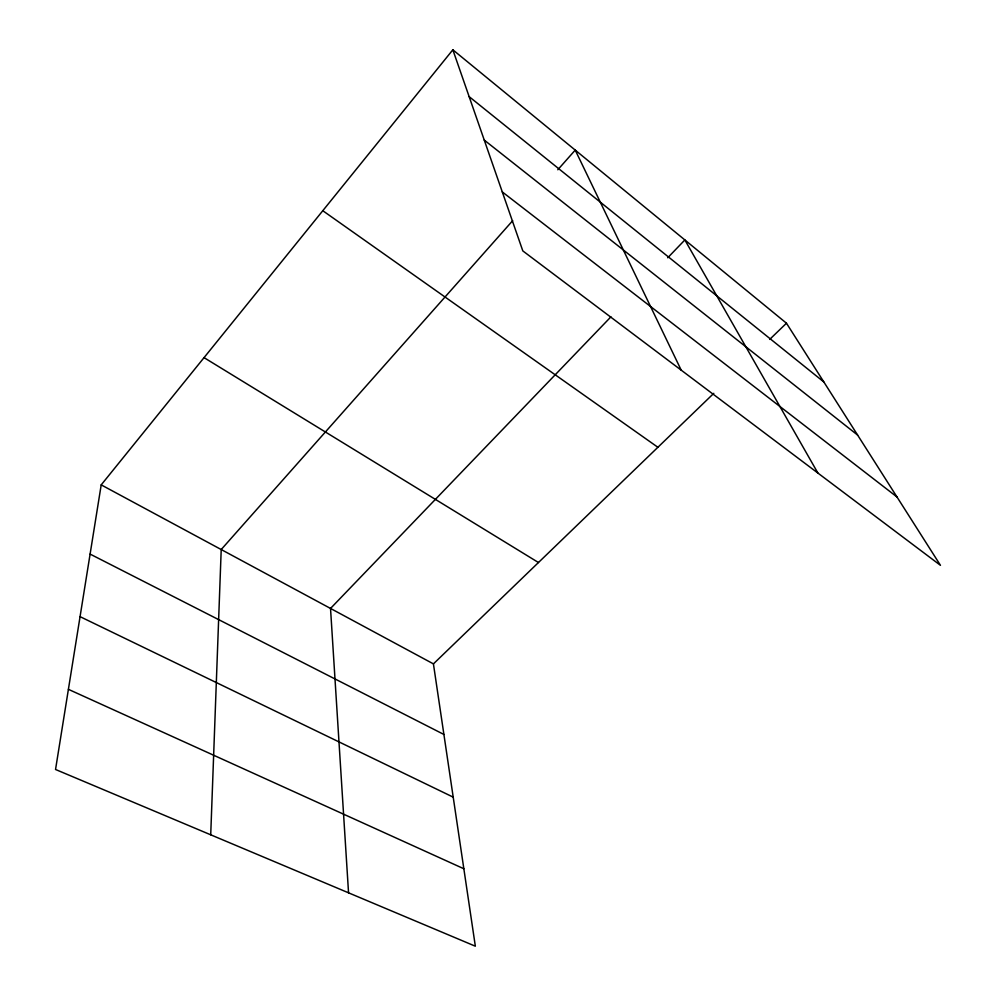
<?xml version="1.0" encoding="UTF-8"?>
<svg xmlns="http://www.w3.org/2000/svg" width="996" height="996" viewBox="0 0 996 996"><rect width="100%" height="100%" fill="white"/><g stroke="black" fill="none" stroke-linecap="round" stroke-linejoin="round"><path stroke-width="1.49" d="M210.716 834.81L221.212 549.531L512.691 220.664M101.206 484.878L55.539 769.485L475.341 946.2L433.422 663.884L101.206 484.878L452.844 49.8L786.467 323.214L940.461 565.33L522.813 250.905L452.844 49.8M557.797 169.768L575.227 150.097L681.202 370.151M610.922 316.84L330.523 608.444L348.55 892.827M667.718 257.777L684.862 239.949L817.903 473.063M433.422 663.884L713.796 393.333M769.696 339.399L786.467 323.214M68.4 689.332L463.837 868.749M80.066 616.649L453.205 797.149M90.101 554.087L443.905 734.463M204.043 357.639L538.463 562.528M322.791 210.716L657.895 447.279M502.295 191.929L896.973 496.954M484.255 140.087L857.618 435.078M469.141 96.637L823.804 381.929"/></g></svg>
